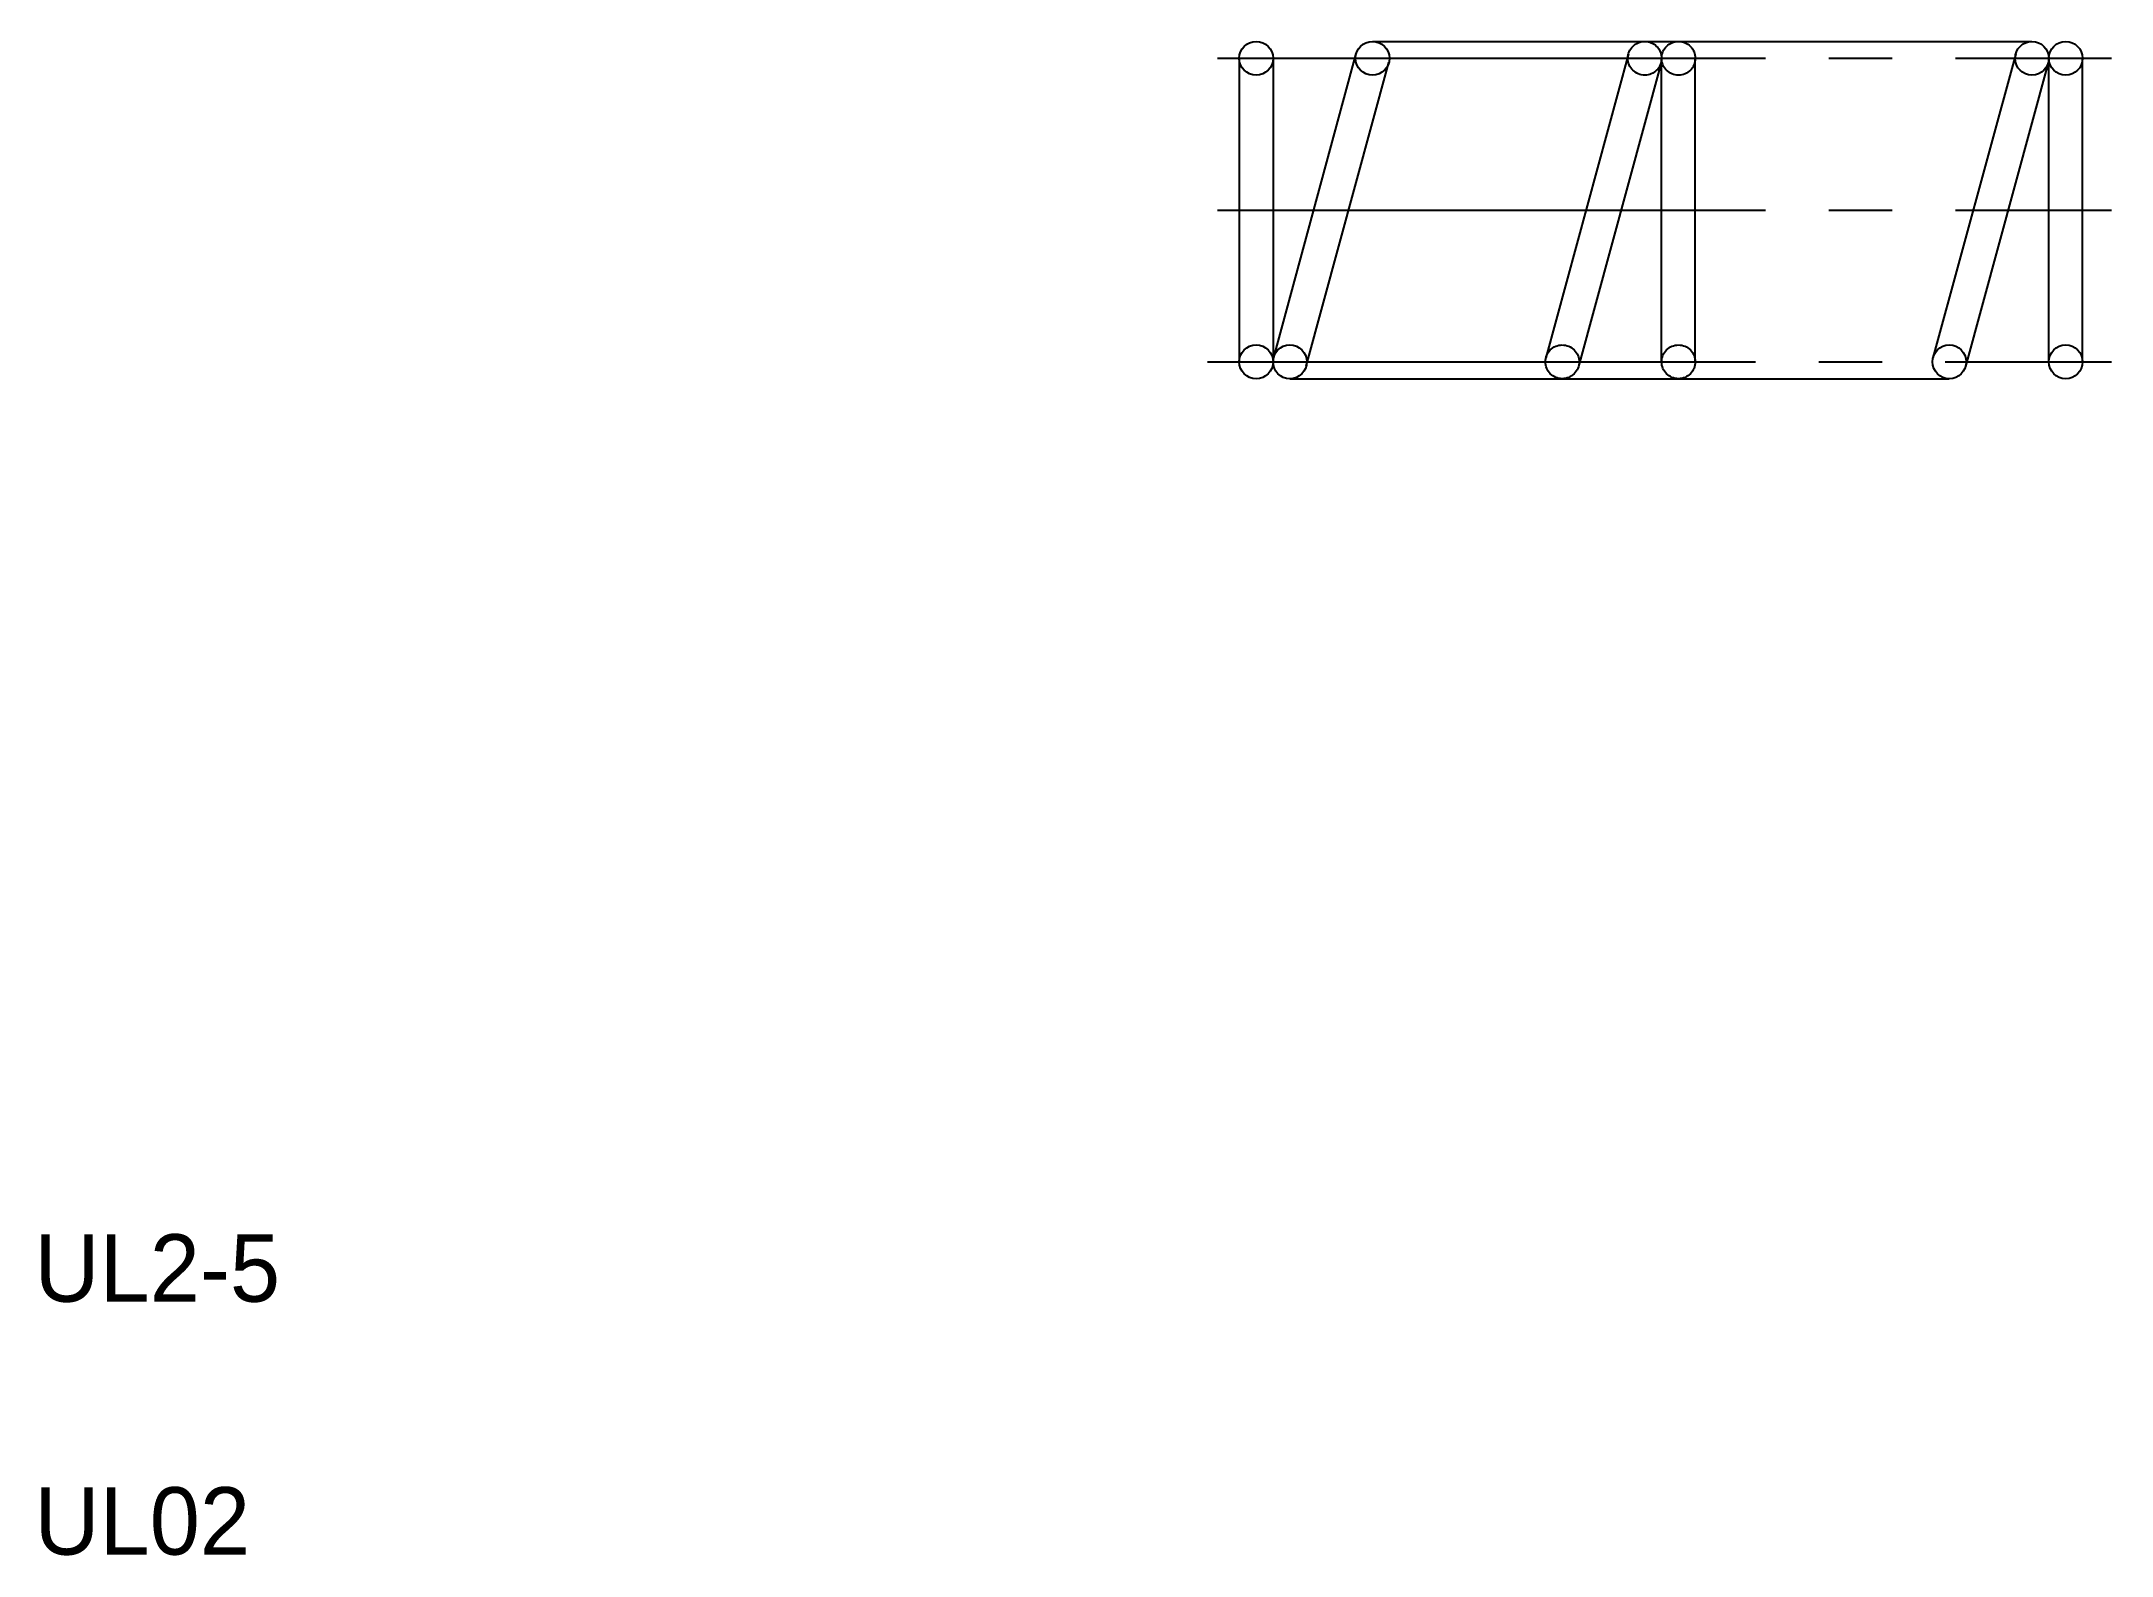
# Model space of a CAD drawing. Extents: x 4 to 16.3, y 4.1 to 13.1.
import ezdxf

# ---------------------------------------------------------------- set-up
doc = ezdxf.new("R2010")
doc.units = 0
doc.header["$LTSCALE"] = 0.25
doc.linetypes.add('CENTER', pattern=[17.5, 13, -1.5, 1.5, -1.5])
doc.linetypes.add('PHANTOM', pattern=[63.5, 31.75, -6.35, 6.35, -6.35, 6.35, -6.35])
doc.layers.get('0').update_dxf_attribs({"linetype": 'CONTINUOUS'})
doc.layers.add('CENTER', color=1, linetype='CENTER')

msp = doc.modelspace()

# ---------------------------------------------------------------- linework, layer by layer
at = {"color": 7, "linetype": 'CONTINUOUS'}
for p, q in [((11.344, 11.218), (11.834, 13.021)), ((15.744, 13.019), (15.253, 11.216)), ((11.14, 12.992), (11.14, 11.192)), ((11.34, 12.992), (11.34, 11.192)), ((11.536, 11.166), (12.027, 12.968)), ((15.937, 12.966), (15.446, 11.164)), ((15.94, 11.192), (15.94, 12.992)), ((16.14, 11.192), (16.14, 12.992))]:
    msp.add_line(p, q, dxfattribs=at)
at = {"color": 3, "linetype": 'PHANTOM'}
for p, q in [((11.93, 13.092), (15.84, 13.092)), ((13.448, 13.019), (12.958, 11.216)), ((13.641, 12.966), (13.151, 11.164)), ((13.644, 11.192), (13.644, 12.992)), ((13.844, 11.192), (13.844, 12.992)), ((11.44, 11.092), (15.35, 11.092))]:
    msp.add_line(p, q, dxfattribs=at)
at = {"color": 7, "linetype": 'CONTINUOUS'}
for centre in [(11.24, 12.992), (11.93, 12.992), (15.84, 12.992), (16.04, 12.992), (11.24, 11.192), (11.44, 11.192), (15.35, 11.192), (16.04, 11.192)]:
    msp.add_circle(centre, 0.1, dxfattribs=at)
at = {"color": 3, "linetype": 'PHANTOM'}
for centre in [(13.544, 12.992), (13.744, 12.992), (13.055, 11.192), (13.744, 11.192)]:
    msp.add_circle(centre, 0.1, dxfattribs=at)
at = {"layer": 'CENTER', "color": 1, "linetype": 'CENTER'}
for p, q in [((11.011, 12.992), (16.312, 12.992)), ((11.011, 12.092), (16.312, 12.092)), ((10.951, 11.192), (16.312, 11.192))]:
    msp.add_line(p, q, dxfattribs=at)

# ---------------------------------------------------------------- texts
for s, p in [('UL2-5', (3.996, 5.618)), ('UL02', (3.996, 4.118))]:
    msp.add_text(s, height=0.4).set_placement(p)

doc.saveas('drawing.dxf')
